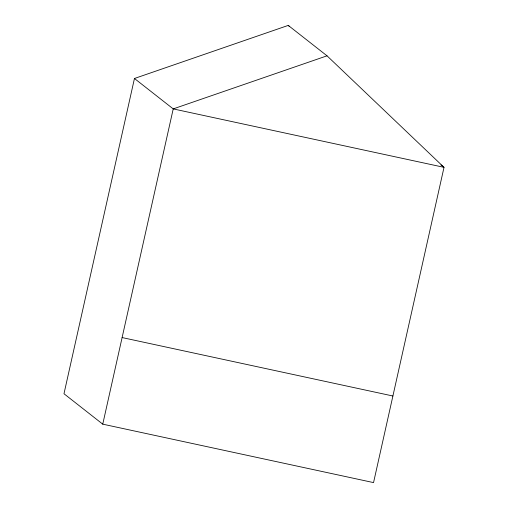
<?xml version="1.0" encoding="UTF-8"?>
<svg xmlns="http://www.w3.org/2000/svg" width="508" height="508" viewBox="0 0 508 508"><rect width="100%" height="100%" fill="white"/><g stroke="black" fill="none" stroke-linecap="round" stroke-linejoin="round"><path stroke-width="0.76" d="M134.455 78.486L63.983 393.744L102.756 424.161L373.545 482.6L444.017 167.342L327.019 55.823L288.246 25.4L134.455 78.486L173.228 108.903L444.017 167.342L440.938 164.929M102.756 424.161L173.228 108.903L327.019 55.823M122.111 337.566L392.906 396.005M288.246 25.4L289.395 26.492"/></g></svg>
